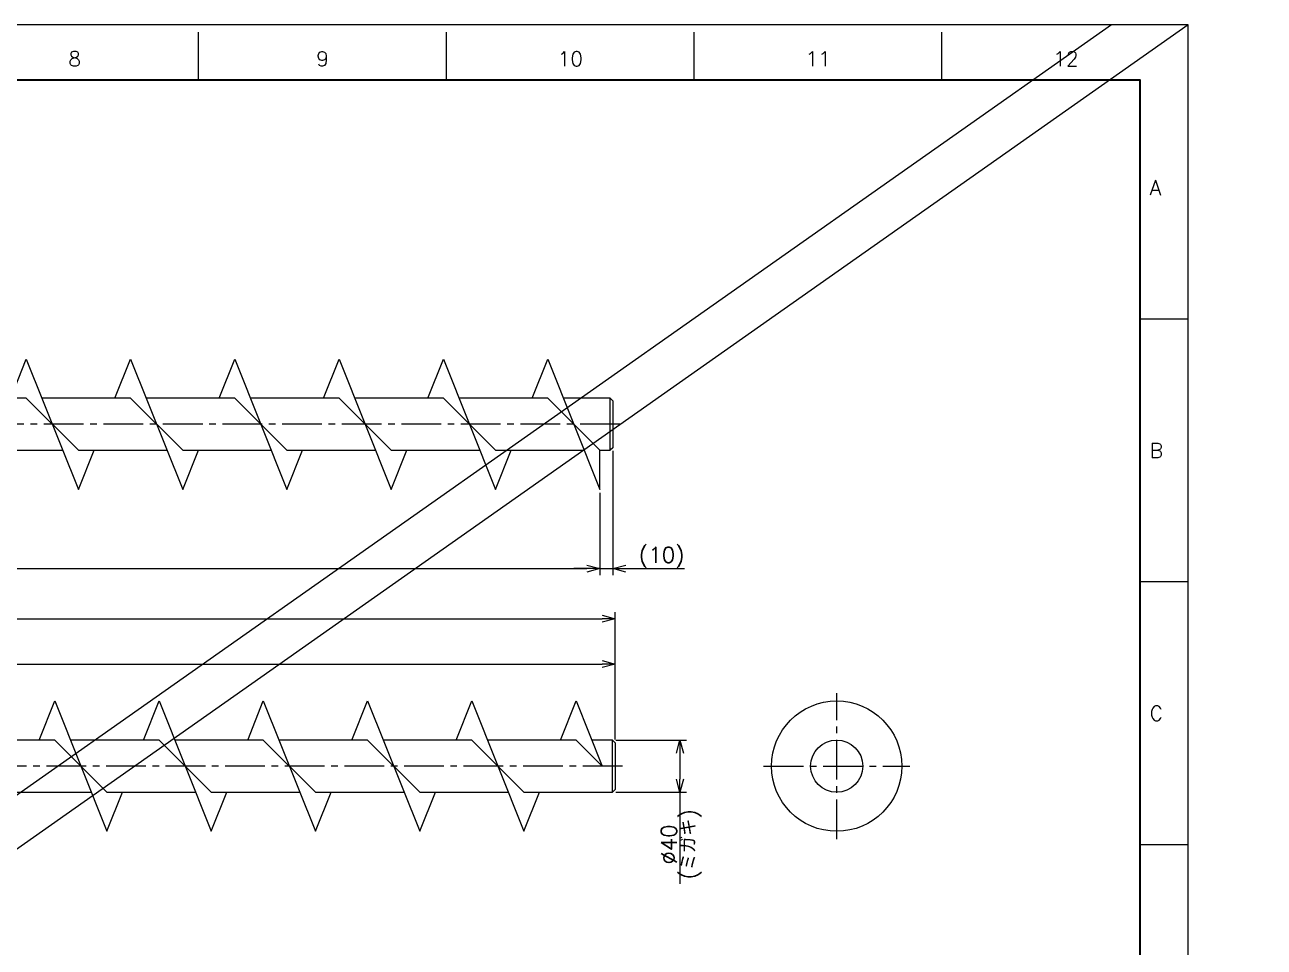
# Model space of a CAD drawing. Header units: millimetres. Extents: x -184 to 4931, y -34 to 1655.
# Drawn here: x 1460 to 2411, y 948 to 1655 of the extents above; entities that cross this region are included whole.
import ezdxf
from ezdxf import colors
from ezdxf.entities.mleader import LeaderData, LeaderLine
from ezdxf.enums import TextEntityAlignment as Align
from ezdxf.math import Vec2, Vec3

# ---------------------------------------------------------------- set-up
doc = ezdxf.new("R2010")
doc.units = ezdxf.units.MM
doc.header["$LTSCALE"] = 1.6
doc.header["$PDMODE"] = 99
doc.header["$PDSIZE"] = 1
doc.linetypes.add('CENTER2', pattern=[28.575, 19.05, -3.175, 3.175, -3.175])
for name, color, linetype, lineweight in [('05_CENTER', 4, 'CENTER2', 13), ('07_寸法線', 3, 'Continuous', 9), ('08_DIM', 3, 'Continuous', 13), ('90_FRAME', 5, 'Continuous', 35)]:
    doc.layers.add(name, color=color, linetype=linetype, lineweight=lineweight)
doc.layers.add('91_BLANK', color=5, linetype='Continuous', lineweight=0, plot=False)
doc.styles.add('KSS_TXT', font='txt.shx', dxfattribs={"bigfont": 'extfont2.shx'})
doc.styles.get("Standard").update_dxf_attribs({"font": 'txt.shx', "bigfont": 'extfont2.shx'})
doc.dimstyles.new('KSS_DIM', dxfattribs={"dimscale": 4, "dimtxt": 3, "dimasz": 2.5, "dimexe": 1.25, "dimexo": 0.625, "dimtad": 1, "dimdsep": 46, "dimtxsty": 'KSS_TXT', "dimblk": 'OPEN30', "dimcen": 0, "dimazin": 2, "dimtfac": 0.75, "dimtmove": 0, "dimatfit": 3, "dimldrblk": 'OPEN30', "dimfxl": 1.25, "dimtolj": 1, "dimarcsym": 0})

# ---------------------------------------------------------------- blocks, each defined once
blk = doc.blocks.new('_Open30')
at = {"color": 0, "linetype": 'ByBlock', "lineweight": -2}
for p, q in [((-1, 0.268), (0, 0)), ((0, 0), (-1, -0.268)), ((0, 0), (-1, 0))]:
    blk.add_line(p, q, dxfattribs=at)
blk = doc.blocks.new('*D145')
at = {"layer": '08_DIM', "color": 0, "lineweight": -2, "transparency": 16777216}
for p, q in [((780.77, 1296.56), (780.77, 1233.32)), ((1900.77, 1296.56), (1900.77, 1233.32)), ((790.77, 1238.32), (1890.77, 1238.32))]:
    blk.add_line(p, q, dxfattribs=at)
at = {"layer": 'Defpoints', "color": 0, "transparency": 16777216}
for p in [(780.77, 1299.06), (1900.77, 1299.06), (1900.77, 1238.32)]:
    blk.add_point(p, dxfattribs=at)
at = {"layer": '08_DIM', "color": 0, "lineweight": -2, "transparency": 16777216, "xscale": 10, "yscale": 10, "zscale": 10, "rotation": 180}
blk.add_blockref('_Open30', (780.77, 1238.32), dxfattribs=at)
at = {"layer": '08_DIM', "color": 0, "lineweight": -2, "transparency": 16777216, "xscale": 10, "yscale": 10, "zscale": 10}
blk.add_blockref('_Open30', (1900.77, 1238.32), dxfattribs=at)
at = {"layer": '08_DIM', "color": 0, "transparency": 16777216, "char_height": 12, "attachment_point": 5, "style": 'KSS_TXT'}
for s, insert in [('\\A1;14x80=1120', (1340.77, 1246.82)), ('\\A1;(右巻き)', (1340.77, 1229.82))]:
    blk.add_mtext(s, dxfattribs=dict(at, insert=insert))
blk = doc.blocks.new('*D147')
at = {"layer": '08_DIM', "color": 0, "lineweight": -2, "transparency": 16777216}
for p, q in [((472.6, 1104.78), (472.6, 1204.8)), ((482.6, 1199.8), (1902.6, 1199.8)), ((1912.6, 1107.28), (1912.6, 1204.8))]:
    blk.add_line(p, q, dxfattribs=at)
at = {"layer": 'Defpoints', "color": 0, "transparency": 16777216}
for p in [(1912.6, 1199.8), (1912.6, 1104.78), (472.6, 1102.28)]:
    blk.add_point(p, dxfattribs=at)
at = {"layer": '08_DIM', "color": 0, "lineweight": -2, "transparency": 16777216, "xscale": 10, "yscale": 10, "zscale": 10, "rotation": 180}
blk.add_blockref('_Open30', (472.6, 1199.8), dxfattribs=at)
at = {"layer": '08_DIM', "color": 0, "lineweight": -2, "transparency": 16777216, "xscale": 10, "yscale": 10, "zscale": 10}
blk.add_blockref('_Open30', (1912.6, 1199.8), dxfattribs=at)
at = {"layer": '08_DIM', "color": 0, "transparency": 16777216, "insert": (1192.6, 1208.3), "char_height": 12, "attachment_point": 5, "style": 'KSS_TXT'}
blk.add_mtext('\\A1;1440', dxfattribs=at)
blk = doc.blocks.new('*D148')
at = {"layer": '08_DIM', "color": 0, "lineweight": -2, "transparency": 16777216}
for p, q in [((752.6, 1108.28), (752.6, 1170.07)), ((1912.6, 1107.28), (1912.6, 1170.07)), ((762.6, 1165.07), (1902.6, 1165.07))]:
    blk.add_line(p, q, dxfattribs=at)
at = {"layer": 'Defpoints', "color": 0, "transparency": 16777216}
for p in [(1912.6, 1165.07), (752.6, 1105.78), (1912.6, 1104.78)]:
    blk.add_point(p, dxfattribs=at)
at = {"layer": '08_DIM', "color": 0, "lineweight": -2, "transparency": 16777216, "xscale": 10, "yscale": 10, "zscale": 10, "rotation": 180}
blk.add_blockref('_Open30', (752.6, 1165.07), dxfattribs=at)
at = {"layer": '08_DIM', "color": 0, "lineweight": -2, "transparency": 16777216, "xscale": 10, "yscale": 10, "zscale": 10}
blk.add_blockref('_Open30', (1912.6, 1165.07), dxfattribs=at)
at = {"layer": '08_DIM', "color": 0, "transparency": 16777216, "insert": (1332.6, 1173.57), "char_height": 12, "attachment_point": 5, "style": 'KSS_TXT'}
blk.add_mtext('\\A1;(1160)', dxfattribs=at)
blk = doc.blocks.new('*D149')
at = {"layer": '08_DIM', "color": 0, "lineweight": -2, "transparency": 16777216}
for p, q in [((1913.1, 1106.78), (1967.26, 1106.78)), ((1962.26, 1096.78), (1962.26, 1076.78)), ((1913.1, 1066.78), (1967.26, 1066.78)), ((1962.26, 1066.78), (1962.26, 996.58))]:
    blk.add_line(p, q, dxfattribs=at)
at = {"layer": 'Defpoints', "color": 0, "transparency": 16777216}
for p in [(1910.6, 1106.78), (1910.6, 1066.78), (1962.26, 1066.78)]:
    blk.add_point(p, dxfattribs=at)
at = {"layer": '08_DIM', "color": 0, "lineweight": -2, "transparency": 16777216, "xscale": 10, "yscale": 10, "zscale": 10}
for p, rotation in [((1962.26, 1106.78), 90), ((1962.26, 1066.78), 270)]:
    blk.add_blockref('_Open30', p, dxfattribs=dict(at, rotation=rotation))
at = {"layer": '08_DIM', "color": 0, "transparency": 16777216, "char_height": 12, "attachment_point": 5, "rotation": 90, "style": 'KSS_TXT'}
for s, insert in [('\\A1;(ミガキ)', (1970.76, 1026.68)), ('\\A1;%%C40', (1953.76, 1026.68))]:
    blk.add_mtext(s, dxfattribs=dict(at, insert=insert))
blk = doc.blocks.new('*D150')
at = {"layer": '08_DIM', "color": 0, "lineweight": -2, "transparency": 16777216}
for p, q in [((1910.77, 1328.56), (1910.77, 1233.32)), ((1900.77, 1296.56), (1900.77, 1233.32)), ((1890.77, 1238.32), (1880.77, 1238.32)), ((1900.77, 1238.32), (1910.77, 1238.32)), ((1920.77, 1238.32), (1965.77, 1238.32))]:
    blk.add_line(p, q, dxfattribs=at)
at = {"layer": 'Defpoints', "color": 0, "transparency": 16777216}
for p in [(1910.77, 1331.06), (1900.77, 1299.06), (1910.77, 1238.32)]:
    blk.add_point(p, dxfattribs=at)
at = {"layer": '08_DIM', "color": 0, "lineweight": -2, "transparency": 16777216, "xscale": 10, "yscale": 10, "zscale": 10}
blk.add_blockref('_Open30', (1900.77, 1238.32), dxfattribs=at)
at = {"layer": '08_DIM', "color": 0, "lineweight": -2, "transparency": 16777216, "xscale": 10, "yscale": 10, "zscale": 10, "rotation": 180}
blk.add_blockref('_Open30', (1910.77, 1238.32), dxfattribs=at)
at = {"layer": '08_DIM', "color": 0, "transparency": 16777216, "insert": (1948.27, 1246.82), "char_height": 12, "attachment_point": 5, "style": 'KSS_TXT'}
blk.add_mtext('\\A1;(10)', dxfattribs=at)
blk = doc.blocks.new('AM_BALLOON1')
at = {"transparency": 16777216}
blk.add_circle((0, 0), 5, dxfattribs=at)
blk.add_attdef('B_NUMBER', text='', height=3, dxfattribs=at).set_placement((0, 0), align=Align.MIDDLE_CENTER)
blk = doc.blocks.new('_OPEN')
at = {"color": 0, "linetype": 'ByBlock'}
for p, q in [((-1, 0.167), (0, 0)), ((0, 0), (-1, -0.167)), ((0, 0), (-1, 0))]:
    blk.add_line(p, q, dxfattribs=at)

msp = doc.modelspace()

# ---------------------------------------------------------------- linework, layer by layer
for p, q in [((2293.237, 1655.492), (-7.265, 36.31)), ((2352.09, 1655.492), (0, 0))]:
    msp.add_line(p, q)
at = {"color": 0}
for p, q in [((1448.774, 1369.059), (1460.774, 1399.059)), ((1460.774, 1399.059), (1500.774, 1299.059)), ((1528.774, 1369.059), (1540.774, 1399.059)), ((1540.774, 1399.059), (1580.774, 1299.059)), ((1608.774, 1369.059), (1620.774, 1399.059)), ((1620.774, 1399.059), (1660.774, 1299.059)), ((1688.774, 1369.059), (1700.774, 1399.059)), ((1700.774, 1399.059), (1740.775, 1299.059)), ((1768.775, 1369.059), (1780.775, 1399.059)), ((1780.775, 1399.059), (1820.775, 1299.059)), ((1848.775, 1369.059), (1860.775, 1399.059)), ((1860.775, 1399.059), (1900.775, 1299.059)), ((1460.774, 1369.059), (1500.774, 1329.059)), ((1540.774, 1369.059), (1580.774, 1329.059)), ((1620.774, 1369.059), (1660.774, 1329.059)), ((1700.774, 1369.059), (1740.774, 1329.059)), ((1780.775, 1369.059), (1820.775, 1329.059)), ((1860.775, 1369.059), (1900.775, 1329.059)), ((1910.773, 1367.059), (1908.773, 1369.059)), ((1908.773, 1329.059), (1908.773, 1369.059)), ((1910.773, 1367.059), (1910.773, 1331.059)), ((1500.774, 1299.059), (1512.774, 1329.059)), ((1580.774, 1299.059), (1592.774, 1329.059)), ((1660.774, 1299.059), (1672.774, 1329.059)), ((1740.775, 1299.059), (1752.775, 1329.059)), ((1820.775, 1299.059), (1832.775, 1329.059)), ((1900.775, 1299.059), (1900.775, 1329.059)), ((1910.773, 1331.059), (1908.773, 1329.059)), ((1470.601, 1106.784), (1482.601, 1136.784)), ((1482.601, 1136.784), (1522.602, 1036.784)), ((1550.602, 1106.784), (1562.602, 1136.784)), ((1562.602, 1136.784), (1602.602, 1036.784)), ((1630.602, 1106.784), (1642.602, 1136.784)), ((1642.602, 1136.784), (1682.602, 1036.784)), ((1710.602, 1106.784), (1722.602, 1136.784)), ((1722.602, 1136.784), (1762.602, 1036.784)), ((1790.602, 1106.784), (1802.602, 1136.784)), ((1802.602, 1136.784), (1842.602, 1036.784)), ((1870.602, 1106.784), (1882.602, 1136.784)), ((1882.602, 1136.784), (1902.602, 1086.784)), ((1482.601, 1106.784), (1522.601, 1066.784)), ((1562.602, 1106.784), (1602.602, 1066.784)), ((1642.602, 1106.784), (1682.602, 1066.784)), ((1722.602, 1106.784), (1762.602, 1066.784)), ((1802.602, 1106.784), (1842.602, 1066.784)), ((1882.602, 1106.784), (1902.602, 1086.784)), ((1912.6, 1104.784), (1910.6, 1106.784)), ((1910.6, 1066.784), (1910.6, 1106.784)), ((1912.6, 1104.784), (1912.6, 1068.784)), ((1522.602, 1036.784), (1534.602, 1066.784)), ((1602.602, 1036.784), (1614.602, 1066.784)), ((1682.602, 1036.784), (1694.602, 1066.784)), ((1762.602, 1036.784), (1774.602, 1066.784)), ((1842.602, 1036.784), (1854.602, 1066.784)), ((1912.6, 1068.784), (1910.6, 1066.784))]:
    msp.add_line(p, q, dxfattribs=at)
for points in [[(1460.774, 1369.059), (1392.774, 1369.059)], [(1540.774, 1369.059), (1472.774, 1369.059)], [(1620.774, 1369.059), (1552.774, 1369.059)], [(1700.774, 1369.059), (1632.774, 1369.059)], [(1780.775, 1369.059), (1712.774, 1369.059)], [(1860.775, 1369.059), (1792.775, 1369.059)], [(1908.773, 1369.059), (1872.774, 1369.059)], [(1420.774, 1329.059), (1488.774, 1329.059)], [(1500.774, 1329.059), (1568.774, 1329.059)], [(1580.774, 1329.059), (1648.774, 1329.059)], [(1660.774, 1329.059), (1728.774, 1329.059)], [(1740.774, 1329.059), (1808.775, 1329.059)], [(1820.775, 1329.059), (1888.775, 1329.059)], [(1900.775, 1329.059), (1908.773, 1329.059)], [(1482.601, 1106.784), (1414.601, 1106.784)], [(1562.602, 1106.784), (1494.601, 1106.784)], [(1642.602, 1106.784), (1574.602, 1106.784)], [(1722.602, 1106.784), (1654.602, 1106.784)], [(1802.602, 1106.784), (1734.602, 1106.784)], [(1882.602, 1106.784), (1814.602, 1106.784)], [(1910.6, 1106.784), (1894.602, 1106.784)], [(1442.601, 1066.784), (1510.602, 1066.784)], [(1522.601, 1066.784), (1590.602, 1066.784)], [(1602.602, 1066.784), (1670.602, 1066.784)], [(1682.602, 1066.784), (1750.602, 1066.784)], [(1762.602, 1066.784), (1830.602, 1066.784)], [(1842.602, 1066.784), (1910.601, 1066.784)]]:
    msp.add_lwpolyline(points, dxfattribs=at)
for radius in [50, 20]:
    msp.add_circle((2082.517, 1086.784), radius, dxfattribs=at)
at = {"layer": '05_CENTER'}
for p, q in [((1916.135, 1349.059), (465.773, 1349.059)), ((2082.517, 1030.71), (2082.517, 1142.857)), ((1918.184, 1086.784), (467.601, 1086.784)), ((2026.443, 1086.784), (2138.59, 1086.784))]:
    msp.add_line(p, q, dxfattribs=at)
at = {"layer": '90_FRAME', "color": 4, "lineweight": 13}
for p, q in [((1592.982, 1613), (1592.982, 1649.812)), ((1783.073, 1613), (1783.073, 1649.812)), ((1973.164, 1613), (1973.164, 1649.812)), ((2163.255, 1613), (2163.255, 1649.812)), ((2352.09, 1429.72), (2315.279, 1429.72)), ((2352.09, 1228.088), (2315.279, 1228.088)), ((2352.09, 1026.456), (2315.279, 1026.456))]:
    msp.add_line(p, q, dxfattribs=at)
at = {"layer": '90_FRAME'}
msp.add_lwpolyline([(110.322, 36.647), (2315.279, 36.647), (2315.279, 1613), (110.322, 1613)], close=True, dxfattribs=at)
at = {"layer": '91_BLANK'}
msp.add_lwpolyline([(0, 0), (2352.09, 0), (2352.09, 1655.492), (0, 1655.492)], close=True, dxfattribs=at)

# ---------------------------------------------------------------- texts
at = {"layer": '90_FRAME', "color": 0, "lineweight": 13, "style": 'KSS_TXT'}
for s, p in [('8', (1497.937, 1620.332)), ('9', (1688.028, 1620.332)), ('10', (1878.119, 1620.332)), ('11', (2068.209, 1620.332)), ('12', (2258.3, 1620.332))]:
    msp.add_text(s, height=11.36, dxfattribs=at).set_placement(p, align=Align.BOTTOM_CENTER)
for s, p in [('A', (2322.597, 1530.536)), ('B', (2322.597, 1328.904)), ('C', (2322.597, 1127.272))]:
    msp.add_text(s, height=11.36, dxfattribs=at).set_placement(p, align=Align.MIDDLE_LEFT)

# ---------------------------------------------------------------- dimensions: what is measured, and where the dimension line sits
at = {"layer": '08_DIM'}
for base, p1, p2, picture, middle in [((1910.773, 1238.321), (1900.775, 1299.059), (1910.773, 1331.059), '*D150', (1948.273, 1246.821)), ((1912.6, 1165.068), (752.601, 1105.784), (1912.6, 1104.784), '*D148', (1332.601, 1173.568))]:
    dim = msp.add_linear_dim(base=base, p1=p1, p2=p2, text='(<>)', dimstyle='KSS_DIM', dxfattribs=at)
    dim.commit()
    dim.dimension.update_dxf_attribs({"geometry": picture, "text_midpoint": middle})
dim = msp.add_linear_dim(base=(1900.775, 1238.321), p1=(780.774, 1299.059), p2=(1900.775, 1299.056), text='14x80=<>', dimstyle='KSS_DIM', override={"dimpost": '\\X(右巻き)'}, dxfattribs=at)
dim.commit()
dim.dimension.update_dxf_attribs({"geometry": '*D145', "text_midpoint": (1340.774, 1238.321)})
dim = msp.add_linear_dim(base=(1912.6, 1199.799), p1=(472.601, 1102.284), p2=(1912.6, 1104.784), dimstyle='KSS_DIM', dxfattribs=at)
dim.commit()
dim.dimension.update_dxf_attribs({"geometry": '*D147', "text_midpoint": (1192.601, 1208.299)})
dim = msp.add_linear_dim(base=(1962.263, 1066.784), p1=(1910.601, 1106.784), p2=(1910.6, 1066.784), angle=270, text='%%C<>', dimstyle='KSS_DIM', override={"dimpost": '\\X(ミガキ)'}, dxfattribs=at)
dim.commit()
dim.dimension.update_dxf_attribs({"geometry": '*D149', "text_midpoint": (1962.263, 1026.684)})

# ---------------------------------------------------------------- leaders
at = {"layer": '07_寸法線'}
ml = msp.add_multileader_block('Standard', dxfattribs=at)
ml.set_content('AM_BALLOON1', color=256, scale=5)
ml.set_attribute('B_NUMBER', '4', width=0)
ml.set_leader_properties(color=256, linetype='ByLayer', lineweight=-1)
ml.set_arrow_properties(name='OPEN')
ml.build(insert=Vec2(0, 0))
ml.multileader.update_dxf_attribs({"leader_type": 0, "has_dogleg": 0, "text_right_attachment_type": 6, "dogleg_length": 0, "arrow_head_size": 10, "scale": 2.5, "block_connection_type": 1})
ctx = ml.context
ctx.base_point, ctx.scale, ctx.char_height, ctx.arrow_head_size, ctx.landing_gap_size, ctx.plane_origin = Vec3(2930.951, 1477.851), 2.5, 20, 10, 10, Vec3(2930.951, 1477.851)
ctx.right_attachment, ctx.attachment_type = 6, 1
notes = []
notes.append((ctx, [(0, (0, 0, 0), (0, 0), (1, 0), 1, [])]))
ctx.block.insert = Vec3(2930.951, 1477.851)
for ctx, leaders in notes:
    for number, flags, end, landing, length, lines in leaders:
        leader = LeaderData()
        leader.index, (leader.has_last_leader_line, leader.has_dogleg_vector, leader.attachment_direction) = number, flags
        leader.last_leader_point, leader.dogleg_vector, leader.dogleg_length = Vec3(end), Vec3(landing), length
        for number, points, colour, breaks in lines:
            line = LeaderLine()
            line.index, line.vertices, line.color, line.breaks = number, Vec3.list(points), colors.encode_raw_color(colour), breaks
            leader.lines.append(line)
        ctx.leaders.append(leader)

doc.saveas('drawing.dxf')
